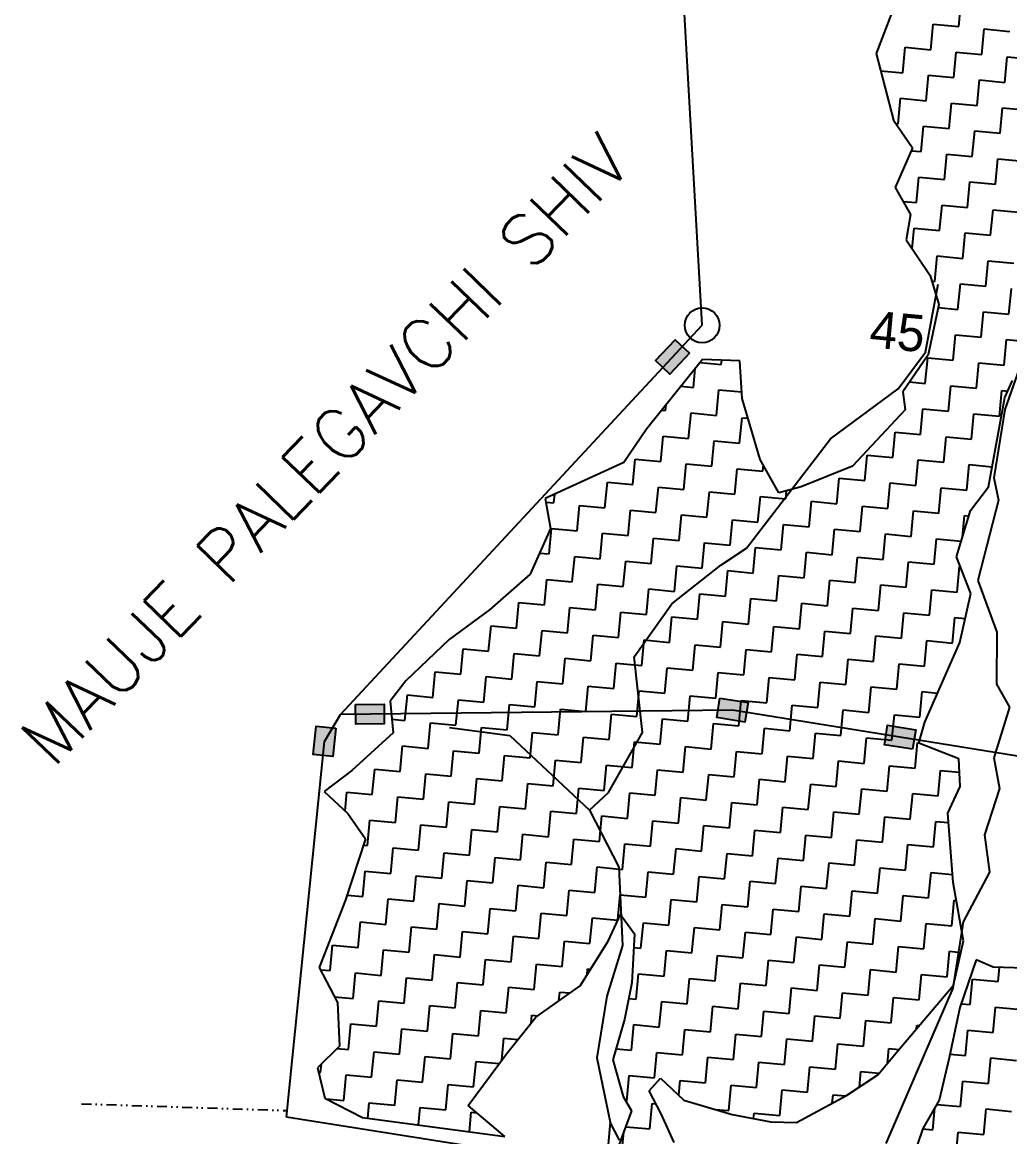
# Model space of a CAD drawing. Header units: metres. Extents: x 284554 to 287504, y 2026012 to 2031182.
# Drawn here: x 285191 to 285689, y 2029907 to 2030469 of the extents above; entities that cross this region are included whole.
import ezdxf
from ezdxf.enums import TextEntityAlignment as Align

# ---------------------------------------------------------------- set-up
doc = ezdxf.new("R2010")
doc.units = ezdxf.units.M
doc.linetypes.add('DIVIDE', pattern=[1.25, 0.5, -0.25, 0, -0.25, 0, -0.25])
for name, color, linetype in [('LINE_WATER', 4, 'Continuous'), ('POLY_HATCH', 12, 'Continuous'), ('POLY_PARCEL', 6, 'Continuous'), ('TEXT_MAPOUT', 7, 'Continuous'), ('TEXT_PARCEL', 7, 'Continuous'), ('V_BOUND_LINE', 7, 'Continuous'), ('V_DIVIDE_LINE', 7, 'DIVIDE')]:
    doc.layers.add(name, color=color, linetype=linetype)
doc.styles.get("Standard").update_dxf_attribs({"font": 'simplex.shx'})
doc.styles.add('TEXT_MAP', font='')
doc.styles.get('TEXT_MAP').set_extended_font_data('Kruti Dev 050')

msp = doc.modelspace()

# ---------------------------------------------------------------- hatches: boundary and pattern name
for points in [[(285510.26, 2030298.27), (285517.51, 2030291.48), (285527.33, 2030301.96), (285520.08, 2030308.75)], [(285555.22, 2030116.15), (285556.81, 2030125.96), (285542.64, 2030128.25), (285541.05, 2030118.45)], [(285373.7, 2030115.22), (285373.59, 2030125.15), (285359.23, 2030124.99), (285359.35, 2030115.06)], [(285627.11, 2030114.57), (285625.52, 2030104.76), (285639.69, 2030102.47), (285641.28, 2030112.27)], [(285337.94, 2030099.75), (285347.82, 2030098.75), (285349.26, 2030113.04), (285339.38, 2030114.03)]]:
    msp.add_hatch(color=256).paths.add_polyline_path(points)

# ---------------------------------------------------------------- linework, layer by layer
for points in [[(285527.33, 2030301.96), (285517.51, 2030291.48), (285510.26, 2030298.27), (285520.08, 2030308.75)], [(285542.64, 2030128.25), (285556.81, 2030125.96), (285555.22, 2030116.15), (285541.05, 2030118.45)], [(285359.23, 2030124.99), (285373.59, 2030125.15), (285373.7, 2030115.22), (285359.35, 2030115.06)], [(285639.69, 2030102.47), (285625.52, 2030104.76), (285627.11, 2030114.57), (285641.28, 2030112.27)], [(285349.26, 2030113.04), (285347.82, 2030098.75), (285337.94, 2030099.75), (285339.38, 2030114.03)]]:
    msp.add_lwpolyline(points, close=True)
msp.add_circle((285533.73, 2030316.05), 8.78)
at = {"layer": 'LINE_WATER'}
for p, q in [((285646.1, 2030302.45), (285652.59, 2030336.81)), ((285702.4, 2030320.13), (285686.03, 2030273.6)), ((285632.36, 2030284.07), (285646.1, 2030302.45)), ((285598.3, 2030258.85), (285632.36, 2030284.07)), ((285686.03, 2030273.6), (285680.63, 2030239.14)), ((285555.99, 2030203.81), (285598.3, 2030258.85)), ((285680.63, 2030239.14), (285682.86, 2030228.01)), ((285682.86, 2030228.01), (285672.52, 2030187.46)), ((285543.16, 2030195.18), (285555.99, 2030203.81)), ((285518.38, 2030175.65), (285543.16, 2030195.18)), ((285672.52, 2030187.46), (285682.11, 2030161.44)), ((285499.5, 2030149.01), (285518.38, 2030175.65)), ((285682.11, 2030161.44), (285681.85, 2030135.25)), ((285503.64, 2030110.85), (285499.5, 2030149.01)), ((285681.85, 2030135.25), (285688.42, 2030123.71)), ((285688.42, 2030123.71), (285680.57, 2030098.22)), ((285406.59, 2030113.36), (285436.83, 2030109.45)), ((285436.83, 2030109.45), (285477.04, 2030071.82)), ((285486.62, 2030080.76), (285503.64, 2030110.85)), ((285680.57, 2030098.22), (285683.49, 2030082.65)), ((285683.49, 2030082.65), (285675.85, 2030059.34)), ((285477.04, 2030071.82), (285486.62, 2030080.76)), ((285477.04, 2030071.82), (285491.85, 2030043.13)), ((285675.85, 2030059.34), (285678.46, 2030040.52)), ((285491.85, 2030043.13), (285493.62, 2030003.63)), ((285678.46, 2030040.52), (285665.2, 2030015.54)), ((285665.2, 2030015.54), (285659.89, 2029982.17)), ((285493.62, 2030003.63), (285485.78, 2029978.15)), ((285659.89, 2029982.17), (285626.27, 2029903.79)), ((285485.78, 2029978.15), (285480.68, 2029946.94)), ((285480.68, 2029946.94), (285487.49, 2029914.63)), ((285487.49, 2029914.63), (285484.05, 2029877.8)), ((285492.1, 2029905.46), (285487.49, 2029914.63))]:
    msp.add_line(p, q, dxfattribs=at)
at = {"layer": 'POLY_HATCH', "linetype": 'Continuous'}
for p, q in [((285662.87, 2030466.51), (285664.07, 2030479.35)), ((285648.83, 2030454.87), (285650.03, 2030467.71)), ((285650.03, 2030467.71), (285662.87, 2030466.51)), ((285674.5, 2030452.47), (285675.7, 2030465.31)), ((285675.7, 2030465.31), (285688.54, 2030464.11)), ((285622.95, 2030457.29), (285623.15, 2030457.27)), ((285623.15, 2030457.27), (285623.21, 2030457.97)), ((285634.79, 2030443.23), (285635.99, 2030456.07)), ((285635.99, 2030456.07), (285648.83, 2030454.87)), ((285660.47, 2030440.83), (285661.67, 2030453.67)), ((285661.67, 2030453.67), (285674.5, 2030452.47)), ((285686.14, 2030438.43), (285687.34, 2030451.27)), ((285687.34, 2030451.27), (285700.18, 2030450.07)), ((285623.52, 2030444.28), (285634.79, 2030443.23)), ((285646.43, 2030429.19), (285647.63, 2030442.03)), ((285647.63, 2030442.03), (285660.47, 2030440.83)), ((285672.11, 2030426.79), (285673.31, 2030439.63)), ((285673.31, 2030439.63), (285686.14, 2030438.43)), ((285632.39, 2030417.55), (285633.59, 2030430.39)), ((285633.59, 2030430.39), (285646.43, 2030429.19)), ((285658.07, 2030415.15), (285659.27, 2030427.99)), ((285659.27, 2030427.99), (285672.11, 2030426.79)), ((285683.74, 2030412.75), (285684.94, 2030425.59)), ((285684.94, 2030425.59), (285697.78, 2030424.39)), ((285631.21, 2030417.66), (285632.39, 2030417.55)), ((285644.03, 2030403.51), (285645.23, 2030416.35)), ((285645.23, 2030416.35), (285658.07, 2030415.15)), ((285669.71, 2030401.11), (285670.91, 2030413.95)), ((285670.91, 2030413.95), (285683.74, 2030412.75)), ((285639.02, 2030403.98), (285644.03, 2030403.51)), ((285655.67, 2030389.47), (285656.87, 2030402.31)), ((285656.87, 2030402.31), (285669.71, 2030401.11)), ((285681.35, 2030387.07), (285682.55, 2030399.91)), ((285682.55, 2030399.91), (285695.38, 2030398.71)), ((285641.63, 2030377.83), (285642.83, 2030390.67)), ((285642.83, 2030390.67), (285655.67, 2030389.47)), ((285667.31, 2030375.44), (285668.51, 2030388.27)), ((285668.51, 2030388.27), (285681.35, 2030387.07)), ((285634.8, 2030378.47), (285641.63, 2030377.83)), ((285653.27, 2030363.8), (285654.47, 2030376.64)), ((285654.47, 2030376.64), (285667.31, 2030375.44)), ((285678.95, 2030361.4), (285680.15, 2030374.24)), ((285680.15, 2030374.24), (285692.98, 2030373.04)), ((285639.45, 2030354.55), (285640.43, 2030365)), ((285640.43, 2030365), (285653.27, 2030363.8)), ((285664.91, 2030349.76), (285666.11, 2030362.6)), ((285666.11, 2030362.6), (285678.95, 2030361.4)), ((285650.87, 2030338.12), (285652.07, 2030350.96)), ((285652.07, 2030350.96), (285664.91, 2030349.76)), ((285676.55, 2030335.72), (285677.75, 2030348.56)), ((285677.75, 2030348.56), (285690.59, 2030347.36)), ((285649.41, 2030338.25), (285650.87, 2030338.12)), ((285662.51, 2030324.08), (285663.71, 2030336.92)), ((285663.71, 2030336.92), (285676.55, 2030335.72)), ((285688.19, 2030321.68), (285689.39, 2030334.52)), ((285652.49, 2030325.01), (285662.51, 2030324.08)), ((285674.15, 2030310.04), (285675.35, 2030322.88)), ((285675.35, 2030322.88), (285688.19, 2030321.68)), ((285660.11, 2030298.4), (285661.31, 2030311.24)), ((285661.31, 2030311.24), (285674.15, 2030310.04)), ((285685.79, 2030296), (285686.99, 2030308.84)), ((285686.99, 2030308.84), (285697, 2030307.9)), ((285529.31, 2030284.72), (285530.21, 2030294.3)), ((285532.66, 2030297.36), (285543.35, 2030296.36)), ((285543.35, 2030296.36), (285543.55, 2030298.5)), ((285646.07, 2030286.76), (285647.27, 2030299.6)), ((285647.27, 2030299.6), (285660.11, 2030298.4)), ((285671.75, 2030284.36), (285672.95, 2030297.2)), ((285672.95, 2030297.2), (285685.79, 2030296)), ((285523.01, 2030285.31), (285529.31, 2030284.72)), ((285540.95, 2030270.68), (285542.15, 2030283.52)), ((285542.15, 2030283.52), (285553.71, 2030282.44)), ((285638.16, 2030287.5), (285646.07, 2030286.76)), ((285657.71, 2030272.72), (285658.91, 2030285.56)), ((285658.91, 2030285.56), (285671.75, 2030284.36)), ((285683.39, 2030270.32), (285684.59, 2030283.16)), ((285684.59, 2030283.16), (285687.53, 2030282.89)), ((285513.36, 2030273.26), (285515.27, 2030273.08)), ((285515.27, 2030273.08), (285515.55, 2030275.99)), ((285526.91, 2030259.04), (285528.11, 2030271.88)), ((285528.11, 2030271.88), (285540.95, 2030270.68)), ((285643.67, 2030261.08), (285644.87, 2030273.92)), ((285644.87, 2030273.92), (285657.71, 2030272.72)), ((285552.59, 2030256.64), (285553.79, 2030269.48)), ((285553.79, 2030269.48), (285556.86, 2030269.19)), ((285669.35, 2030258.68), (285670.55, 2030271.52)), ((285670.55, 2030271.52), (285683.39, 2030270.32)), ((285629.63, 2030249.44), (285630.83, 2030262.28)), ((285630.83, 2030262.28), (285643.67, 2030261.08)), ((285512.88, 2030247.4), (285514.08, 2030260.24)), ((285514.08, 2030260.24), (285526.91, 2030259.04)), ((285538.55, 2030245), (285539.75, 2030257.84)), ((285539.75, 2030257.84), (285552.59, 2030256.64)), ((285655.31, 2030247.04), (285656.51, 2030259.88)), ((285656.51, 2030259.88), (285669.35, 2030258.68)), ((285615.59, 2030237.8), (285616.79, 2030250.64)), ((285616.79, 2030250.64), (285629.63, 2030249.44)), ((285498.84, 2030235.76), (285500.04, 2030248.6)), ((285500.04, 2030248.6), (285512.88, 2030247.4)), ((285524.51, 2030233.36), (285525.71, 2030246.2)), ((285525.71, 2030246.2), (285538.55, 2030245)), ((285550.19, 2030230.96), (285551.39, 2030243.8)), ((285551.39, 2030243.8), (285564.23, 2030242.6)), ((285564.23, 2030242.6), (285564.52, 2030245.72)), ((285641.27, 2030235.4), (285642.47, 2030248.24)), ((285642.47, 2030248.24), (285655.31, 2030247.04)), ((285666.95, 2030233), (285668.15, 2030245.84)), ((285668.15, 2030245.84), (285679.76, 2030244.76)), ((285601.55, 2030226.16), (285602.75, 2030239)), ((285602.75, 2030239), (285615.59, 2030237.8)), ((285484.8, 2030224.12), (285486, 2030236.96)), ((285486, 2030236.96), (285498.84, 2030235.76)), ((285510.48, 2030221.72), (285511.68, 2030234.56)), ((285511.68, 2030234.56), (285524.51, 2030233.36)), ((285575.87, 2030228.56), (285576.26, 2030232.72)), ((285627.23, 2030223.76), (285628.43, 2030236.6)), ((285628.43, 2030236.6), (285641.27, 2030235.4)), ((285652.91, 2030221.36), (285654.11, 2030234.2)), ((285654.11, 2030234.2), (285666.95, 2030233)), ((285455.07, 2030226.9), (285459.12, 2030226.52)), ((285459.12, 2030226.52), (285459.53, 2030230.98)), ((285536.15, 2030219.32), (285537.35, 2030232.16)), ((285537.35, 2030232.16), (285550.19, 2030230.96)), ((285561.83, 2030216.92), (285563.03, 2030229.76)), ((285563.03, 2030229.76), (285575.87, 2030228.56)), ((285587.51, 2030214.52), (285588.71, 2030227.36)), ((285588.71, 2030227.36), (285601.55, 2030226.16)), ((285470.76, 2030212.48), (285471.96, 2030225.32)), ((285471.96, 2030225.32), (285484.8, 2030224.12)), ((285496.44, 2030210.08), (285497.64, 2030222.92)), ((285497.64, 2030222.92), (285510.48, 2030221.72)), ((285613.19, 2030212.12), (285614.39, 2030224.96)), ((285614.39, 2030224.96), (285627.23, 2030223.76)), ((285638.87, 2030209.72), (285640.07, 2030222.56)), ((285640.07, 2030222.56), (285652.91, 2030221.36)), ((285522.12, 2030207.68), (285523.32, 2030220.52)), ((285523.32, 2030220.52), (285536.15, 2030219.32)), ((285547.79, 2030205.28), (285548.99, 2030218.12)), ((285548.99, 2030218.12), (285561.83, 2030216.92)), ((285573.47, 2030202.88), (285574.67, 2030215.72)), ((285574.67, 2030215.72), (285587.51, 2030214.52)), ((285664.73, 2030209.27), (285665.75, 2030220.16)), ((285665.75, 2030220.16), (285668.02, 2030219.95)), ((285456.72, 2030200.84), (285457.92, 2030213.68)), ((285457.92, 2030213.68), (285470.76, 2030212.48)), ((285482.4, 2030198.44), (285483.6, 2030211.28)), ((285483.6, 2030211.28), (285496.44, 2030210.08)), ((285599.15, 2030200.48), (285600.35, 2030213.32)), ((285600.35, 2030213.32), (285613.19, 2030212.12)), ((285624.83, 2030198.08), (285626.03, 2030210.92)), ((285626.03, 2030210.92), (285638.87, 2030209.72)), ((285508.08, 2030196.04), (285509.28, 2030208.88)), ((285509.28, 2030208.88), (285522.12, 2030207.68)), ((285533.75, 2030193.64), (285534.95, 2030206.48)), ((285534.95, 2030206.48), (285547.79, 2030205.28)), ((285650.51, 2030195.68), (285651.71, 2030208.52)), ((285651.71, 2030208.52), (285664.14, 2030207.36)), ((285451.88, 2030201.29), (285456.72, 2030200.84)), ((285468.36, 2030186.8), (285469.56, 2030199.64)), ((285469.56, 2030199.64), (285482.4, 2030198.44)), ((285559.43, 2030191.24), (285560.63, 2030204.08)), ((285560.63, 2030204.08), (285573.47, 2030202.88)), ((285585.11, 2030188.84), (285586.31, 2030201.68)), ((285586.31, 2030201.68), (285599.15, 2030200.48)), ((285610.79, 2030186.44), (285611.99, 2030199.28)), ((285611.99, 2030199.28), (285624.83, 2030198.08)), ((285494.04, 2030184.4), (285495.24, 2030197.24)), ((285495.24, 2030197.24), (285508.08, 2030196.04)), ((285519.72, 2030182), (285520.92, 2030194.84)), ((285520.92, 2030194.84), (285533.75, 2030193.64)), ((285636.47, 2030184.04), (285637.67, 2030196.88)), ((285637.67, 2030196.88), (285650.51, 2030195.68)), ((285662.15, 2030181.64), (285663.35, 2030194.48)), ((285663.35, 2030194.48), (285663.67, 2030194.45)), ((285454.32, 2030175.16), (285455.52, 2030188)), ((285455.52, 2030188), (285468.36, 2030186.8)), ((285545.39, 2030179.6), (285546.59, 2030192.44)), ((285546.59, 2030192.44), (285559.43, 2030191.24)), ((285571.07, 2030177.2), (285572.27, 2030190.04)), ((285572.27, 2030190.04), (285585.11, 2030188.84)), ((285596.75, 2030174.8), (285597.95, 2030187.64)), ((285597.95, 2030187.64), (285610.79, 2030186.44)), ((285480, 2030172.76), (285481.2, 2030185.6)), ((285481.2, 2030185.6), (285494.04, 2030184.4)), ((285505.68, 2030170.36), (285506.88, 2030183.2)), ((285506.88, 2030183.2), (285519.72, 2030182)), ((285622.43, 2030172.41), (285623.63, 2030185.24)), ((285623.63, 2030185.24), (285636.47, 2030184.04)), ((285648.11, 2030170.01), (285649.31, 2030182.84)), ((285649.31, 2030182.84), (285662.15, 2030181.64)), ((285440.28, 2030163.52), (285441.48, 2030176.36)), ((285441.48, 2030176.36), (285454.32, 2030175.16)), ((285531.36, 2030167.96), (285532.55, 2030180.8)), ((285532.55, 2030180.8), (285545.39, 2030179.6)), ((285557.03, 2030165.56), (285558.23, 2030178.4)), ((285558.23, 2030178.4), (285571.07, 2030177.2)), ((285465.96, 2030161.12), (285467.16, 2030173.96)), ((285467.16, 2030173.96), (285480, 2030172.76)), ((285491.64, 2030158.72), (285492.84, 2030171.56)), ((285492.84, 2030171.56), (285505.68, 2030170.36)), ((285582.71, 2030163.17), (285583.91, 2030176)), ((285583.91, 2030176), (285596.75, 2030174.8)), ((285608.39, 2030160.77), (285609.59, 2030173.6)), ((285609.59, 2030173.6), (285622.43, 2030172.41)), ((285634.07, 2030158.37), (285635.27, 2030171.21)), ((285635.27, 2030171.21), (285648.11, 2030170.01)), ((285517.32, 2030156.32), (285518.52, 2030169.16)), ((285518.52, 2030169.16), (285531.36, 2030167.96)), ((285542.99, 2030153.93), (285544.19, 2030166.76)), ((285544.19, 2030166.76), (285557.03, 2030165.56)), ((285659.75, 2030155.97), (285660.95, 2030168.81)), ((285660.95, 2030168.81), (285666.14, 2030168.32)), ((285426.24, 2030151.88), (285427.44, 2030164.72)), ((285427.44, 2030164.72), (285440.28, 2030163.52)), ((285451.92, 2030149.48), (285453.12, 2030162.32)), ((285453.12, 2030162.32), (285465.96, 2030161.12)), ((285477.6, 2030147.08), (285478.8, 2030159.92)), ((285478.8, 2030159.92), (285491.64, 2030158.72)), ((285568.67, 2030151.53), (285569.87, 2030164.36)), ((285569.87, 2030164.36), (285582.71, 2030163.17)), ((285594.35, 2030149.13), (285595.55, 2030161.97)), ((285595.55, 2030161.97), (285608.39, 2030160.77)), ((285620.03, 2030146.73), (285621.23, 2030159.57)), ((285621.23, 2030159.57), (285634.07, 2030158.37)), ((285503.28, 2030144.69), (285504.48, 2030157.52)), ((285504.48, 2030157.52), (285517.32, 2030156.32)), ((285528.96, 2030142.29), (285530.16, 2030155.12)), ((285530.16, 2030155.12), (285542.99, 2030153.93)), ((285645.71, 2030144.33), (285646.91, 2030157.17)), ((285646.91, 2030157.17), (285659.75, 2030155.97)), ((285412.2, 2030140.24), (285413.4, 2030153.08)), ((285413.4, 2030153.08), (285426.24, 2030151.88)), ((285437.88, 2030137.84), (285439.08, 2030150.68)), ((285439.08, 2030150.68), (285451.92, 2030149.48)), ((285463.56, 2030135.45), (285464.76, 2030148.28)), ((285464.76, 2030148.28), (285477.6, 2030147.08)), ((285554.63, 2030139.89), (285555.83, 2030152.73)), ((285555.83, 2030152.73), (285568.67, 2030151.53)), ((285580.31, 2030137.49), (285581.51, 2030150.33)), ((285581.51, 2030150.33), (285594.35, 2030149.13)), ((285489.24, 2030133.05), (285490.44, 2030145.88)), ((285490.44, 2030145.88), (285503.28, 2030144.69)), ((285514.92, 2030130.65), (285516.12, 2030143.49)), ((285516.12, 2030143.49), (285528.96, 2030142.29)), ((285605.99, 2030135.09), (285607.19, 2030147.93)), ((285607.19, 2030147.93), (285620.03, 2030146.73)), ((285631.67, 2030132.69), (285632.87, 2030145.53)), ((285632.87, 2030145.53), (285645.71, 2030144.33)), ((285398.16, 2030128.6), (285399.36, 2030141.44)), ((285399.36, 2030141.44), (285412.2, 2030140.24)), ((285423.84, 2030126.21), (285425.04, 2030139.04)), ((285425.04, 2030139.04), (285437.88, 2030137.84)), ((285540.6, 2030128.25), (285541.79, 2030141.09)), ((285541.79, 2030141.09), (285554.63, 2030139.89)), ((285566.27, 2030125.85), (285567.47, 2030138.69)), ((285567.47, 2030138.69), (285580.31, 2030137.49)), ((285449.52, 2030123.81), (285450.72, 2030136.64)), ((285450.72, 2030136.64), (285463.56, 2030135.45)), ((285475.2, 2030121.41), (285476.4, 2030134.25)), ((285476.4, 2030134.25), (285489.24, 2030133.05)), ((285500.88, 2030119.01), (285502.08, 2030131.85)), ((285502.08, 2030131.85), (285514.92, 2030130.65)), ((285591.95, 2030123.45), (285593.15, 2030136.29)), ((285593.15, 2030136.29), (285605.99, 2030135.09)), ((285617.63, 2030121.05), (285618.83, 2030133.89)), ((285618.83, 2030133.89), (285631.67, 2030132.69)), ((285643.31, 2030118.65), (285644.51, 2030131.49)), ((285644.51, 2030131.49), (285652.23, 2030130.77)), ((285384.12, 2030116.97), (285385.32, 2030129.8)), ((285385.32, 2030129.8), (285398.16, 2030128.6)), ((285409.8, 2030114.57), (285411, 2030127.4)), ((285411, 2030127.4), (285423.84, 2030126.21)), ((285526.56, 2030116.61), (285527.76, 2030129.45)), ((285527.76, 2030129.45), (285540.6, 2030128.25)), ((285552.23, 2030114.21), (285553.43, 2030127.05)), ((285553.43, 2030127.05), (285566.27, 2030125.85)), ((285435.48, 2030112.17), (285436.68, 2030125.01)), ((285436.68, 2030125.01), (285449.52, 2030123.81)), ((285461.16, 2030109.77), (285462.36, 2030122.61)), ((285462.36, 2030122.61), (285475.2, 2030121.41)), ((285486.84, 2030107.37), (285488.04, 2030120.21)), ((285488.04, 2030120.21), (285500.88, 2030119.01)), ((285577.91, 2030111.81), (285579.11, 2030124.65)), ((285579.11, 2030124.65), (285591.95, 2030123.45)), ((285603.59, 2030109.41), (285604.79, 2030122.25)), ((285604.79, 2030122.25), (285617.63, 2030121.05)), ((285377.46, 2030117.59), (285384.12, 2030116.97)), ((285395.76, 2030102.93), (285396.96, 2030115.77)), ((285396.96, 2030115.77), (285409.8, 2030114.57)), ((285512.52, 2030104.97), (285513.72, 2030117.81)), ((285513.72, 2030117.81), (285526.56, 2030116.61)), ((285538.2, 2030102.57), (285539.4, 2030115.41)), ((285539.4, 2030115.41), (285552.23, 2030114.21)), ((285629.27, 2030107.01), (285630.47, 2030119.85)), ((285630.47, 2030119.85), (285643.31, 2030118.65)), ((285421.44, 2030100.53), (285422.64, 2030113.37)), ((285422.64, 2030113.37), (285435.48, 2030112.17)), ((285447.12, 2030098.13), (285448.32, 2030110.97)), ((285448.32, 2030110.97), (285461.16, 2030109.77)), ((285563.87, 2030100.17), (285565.07, 2030113.01)), ((285565.07, 2030113.01), (285577.91, 2030111.81)), ((285589.55, 2030097.77), (285590.75, 2030110.61)), ((285590.75, 2030110.61), (285603.59, 2030109.41)), ((285381.72, 2030091.29), (285382.92, 2030104.13)), ((285382.92, 2030104.13), (285395.76, 2030102.93)), ((285472.8, 2030095.73), (285474, 2030108.57)), ((285474, 2030108.57), (285486.84, 2030107.37)), ((285498.48, 2030093.33), (285499.68, 2030106.17)), ((285499.68, 2030106.17), (285512.52, 2030104.97)), ((285524.16, 2030090.93), (285525.36, 2030103.77)), ((285525.36, 2030103.77), (285538.2, 2030102.57)), ((285615.23, 2030095.37), (285616.43, 2030108.21)), ((285616.43, 2030108.21), (285629.27, 2030107.01)), ((285640.91, 2030092.97), (285642.11, 2030105.81)), ((285642.11, 2030105.81), (285642.87, 2030105.74)), ((285407.4, 2030088.89), (285408.6, 2030101.73)), ((285408.6, 2030101.73), (285421.44, 2030100.53)), ((285433.08, 2030086.49), (285434.28, 2030099.33)), ((285434.28, 2030099.33), (285447.12, 2030098.13)), ((285549.84, 2030088.53), (285551.03, 2030101.37)), ((285551.03, 2030101.37), (285563.87, 2030100.17)), ((285575.51, 2030086.13), (285576.71, 2030098.97)), ((285576.71, 2030098.97), (285589.55, 2030097.77)), ((285367.68, 2030079.65), (285368.88, 2030092.49)), ((285368.88, 2030092.49), (285381.72, 2030091.29)), ((285458.76, 2030084.09), (285459.96, 2030096.93)), ((285459.96, 2030096.93), (285472.8, 2030095.73)), ((285484.44, 2030081.69), (285485.64, 2030094.53)), ((285485.64, 2030094.53), (285498.48, 2030093.33)), ((285510.12, 2030079.29), (285511.32, 2030092.13)), ((285511.32, 2030092.13), (285524.16, 2030090.93)), ((285601.19, 2030083.73), (285602.39, 2030096.57)), ((285602.39, 2030096.57), (285615.23, 2030095.37)), ((285626.87, 2030081.33), (285628.07, 2030094.17)), ((285628.07, 2030094.17), (285640.91, 2030092.97)), ((285393.36, 2030077.25), (285394.56, 2030090.09)), ((285394.56, 2030090.09), (285407.4, 2030088.89)), ((285419.04, 2030074.85), (285420.24, 2030087.69)), ((285420.24, 2030087.69), (285433.08, 2030086.49)), ((285535.8, 2030076.89), (285537, 2030089.73)), ((285537, 2030089.73), (285549.84, 2030088.53)), ((285561.47, 2030074.49), (285562.67, 2030087.33)), ((285562.67, 2030087.33), (285575.51, 2030086.13)), ((285652.55, 2030078.93), (285653.75, 2030091.77)), ((285653.75, 2030091.77), (285663.28, 2030090.88)), ((285353.97, 2030071.45), (285354.84, 2030080.85)), ((285354.84, 2030080.85), (285367.68, 2030079.65)), ((285444.72, 2030072.45), (285445.92, 2030085.29)), ((285445.92, 2030085.29), (285458.76, 2030084.09)), ((285470.4, 2030070.05), (285471.6, 2030082.89)), ((285471.6, 2030082.89), (285484.44, 2030081.69)), ((285587.15, 2030072.09), (285588.35, 2030084.93)), ((285588.35, 2030084.93), (285601.19, 2030083.73)), ((285612.83, 2030069.69), (285614.03, 2030082.53)), ((285614.03, 2030082.53), (285626.87, 2030081.33)), ((285379.32, 2030065.61), (285380.52, 2030078.45)), ((285380.52, 2030078.45), (285393.36, 2030077.25)), ((285405, 2030063.21), (285406.2, 2030076.05)), ((285406.2, 2030076.05), (285419.04, 2030074.85)), ((285496.08, 2030067.65), (285497.28, 2030080.49)), ((285497.28, 2030080.49), (285510.12, 2030079.29)), ((285521.76, 2030065.25), (285522.96, 2030078.09)), ((285522.96, 2030078.09), (285535.8, 2030076.89)), ((285547.44, 2030062.85), (285548.64, 2030075.69)), ((285548.64, 2030075.69), (285561.47, 2030074.49)), ((285638.51, 2030067.29), (285639.71, 2030080.13)), ((285639.71, 2030080.13), (285652.55, 2030078.93)), ((285430.68, 2030060.81), (285431.88, 2030073.65)), ((285431.88, 2030073.65), (285444.72, 2030072.45)), ((285456.36, 2030058.41), (285457.56, 2030071.25)), ((285457.56, 2030071.25), (285470.4, 2030070.05)), ((285573.11, 2030060.45), (285574.31, 2030073.29)), ((285574.31, 2030073.29), (285587.15, 2030072.09)), ((285598.79, 2030058.05), (285599.99, 2030070.89)), ((285599.99, 2030070.89), (285612.83, 2030069.69)), ((285365.28, 2030053.97), (285366.48, 2030066.81)), ((285366.48, 2030066.81), (285379.32, 2030065.61)), ((285390.96, 2030051.57), (285392.16, 2030064.41)), ((285392.16, 2030064.41), (285405, 2030063.21)), ((285482.04, 2030056.01), (285483.24, 2030068.85)), ((285483.24, 2030068.85), (285496.08, 2030067.65)), ((285507.72, 2030053.61), (285508.92, 2030066.45)), ((285508.92, 2030066.45), (285521.76, 2030065.25)), ((285533.4, 2030051.21), (285534.6, 2030064.05)), ((285534.6, 2030064.05), (285547.44, 2030062.85)), ((285624.47, 2030055.65), (285625.67, 2030068.49)), ((285625.67, 2030068.49), (285638.51, 2030067.29)), ((285650.15, 2030053.25), (285651.35, 2030066.09)), ((285651.35, 2030066.09), (285657.79, 2030065.49)), ((285416.64, 2030049.17), (285417.84, 2030062.01)), ((285417.84, 2030062.01), (285430.68, 2030060.81)), ((285442.32, 2030046.77), (285443.52, 2030059.61)), ((285443.52, 2030059.61), (285456.36, 2030058.41)), ((285559.08, 2030048.81), (285560.27, 2030061.65)), ((285560.27, 2030061.65), (285573.11, 2030060.45)), ((285584.75, 2030046.41), (285585.95, 2030059.25)), ((285585.95, 2030059.25), (285598.79, 2030058.05)), ((285363.12, 2030054.17), (285365.28, 2030053.97)), ((285376.92, 2030039.93), (285378.12, 2030052.77)), ((285378.12, 2030052.77), (285390.96, 2030051.57)), ((285468, 2030044.37), (285469.2, 2030057.21)), ((285469.2, 2030057.21), (285482.04, 2030056.01)), ((285493.68, 2030041.97), (285494.88, 2030054.81)), ((285494.88, 2030054.81), (285507.72, 2030053.61)), ((285610.43, 2030044.01), (285611.63, 2030056.85)), ((285611.63, 2030056.85), (285624.47, 2030055.65)), ((285636.11, 2030041.61), (285637.31, 2030054.45)), ((285637.31, 2030054.45), (285650.15, 2030053.25)), ((285402.6, 2030037.53), (285403.8, 2030050.37)), ((285403.8, 2030050.37), (285416.64, 2030049.17)), ((285428.28, 2030035.13), (285429.48, 2030047.97)), ((285429.48, 2030047.97), (285442.32, 2030046.77)), ((285519.36, 2030039.57), (285520.56, 2030052.41)), ((285520.56, 2030052.41), (285533.4, 2030051.21)), ((285545.04, 2030037.17), (285546.24, 2030050.01)), ((285546.24, 2030050.01), (285559.08, 2030048.81)), ((285570.71, 2030034.77), (285571.91, 2030047.61)), ((285571.91, 2030047.61), (285584.75, 2030046.41)), ((285453.96, 2030032.73), (285455.16, 2030045.57)), ((285455.16, 2030045.57), (285468, 2030044.37)), ((285479.64, 2030030.33), (285480.84, 2030043.17)), ((285480.84, 2030043.17), (285493.68, 2030041.97)), ((285596.39, 2030032.37), (285597.59, 2030045.21)), ((285597.59, 2030045.21), (285610.43, 2030044.01)), ((285622.07, 2030029.97), (285623.27, 2030042.81)), ((285623.27, 2030042.81), (285636.11, 2030041.61)), ((285362.89, 2030028.29), (285364.08, 2030041.13)), ((285364.08, 2030041.13), (285376.92, 2030039.93)), ((285388.56, 2030025.89), (285389.76, 2030038.73)), ((285389.76, 2030038.73), (285402.6, 2030037.53)), ((285414.24, 2030023.49), (285415.44, 2030036.33)), ((285415.44, 2030036.33), (285428.28, 2030035.13)), ((285505.32, 2030027.93), (285506.52, 2030040.77)), ((285506.52, 2030040.77), (285519.36, 2030039.57)), ((285531, 2030025.53), (285532.2, 2030038.37)), ((285532.2, 2030038.37), (285545.04, 2030037.17)), ((285556.68, 2030023.13), (285557.88, 2030035.97)), ((285557.88, 2030035.97), (285570.71, 2030034.77)), ((285647.75, 2030027.57), (285648.95, 2030040.41)), ((285648.95, 2030040.41), (285659.8, 2030039.4)), ((285439.92, 2030021.09), (285441.12, 2030033.93)), ((285441.12, 2030033.93), (285453.96, 2030032.73)), ((285465.6, 2030018.69), (285466.8, 2030031.53)), ((285466.8, 2030031.53), (285479.64, 2030030.33)), ((285582.35, 2030020.73), (285583.55, 2030033.57)), ((285583.55, 2030033.57), (285596.39, 2030032.37)), ((285608.03, 2030018.33), (285609.23, 2030031.17)), ((285609.23, 2030031.17), (285622.07, 2030029.97)), ((285354.93, 2030029.03), (285362.89, 2030028.29)), ((285374.52, 2030014.25), (285375.72, 2030027.09)), ((285375.72, 2030027.09), (285388.56, 2030025.89)), ((285400.2, 2030011.85), (285401.4, 2030024.69)), ((285401.4, 2030024.69), (285414.24, 2030023.49)), ((285491.3, 2030016.49), (285492.48, 2030029.13)), ((285492.48, 2030029.13), (285505.32, 2030027.93)), ((285516.96, 2030013.89), (285518.16, 2030026.73)), ((285518.16, 2030026.73), (285531, 2030025.53)), ((285633.71, 2030015.93), (285634.91, 2030028.77)), ((285634.91, 2030028.77), (285647.75, 2030027.57)), ((285659.39, 2030013.53), (285660.59, 2030026.37)), ((285660.59, 2030026.37), (285661.72, 2030026.27)), ((285425.88, 2030009.45), (285427.08, 2030022.29)), ((285427.08, 2030022.29), (285439.92, 2030021.09)), ((285451.56, 2030007.05), (285452.76, 2030019.89)), ((285452.76, 2030019.89), (285465.6, 2030018.69)), ((285542.64, 2030011.49), (285543.84, 2030024.33)), ((285543.84, 2030024.33), (285556.68, 2030023.13)), ((285568.32, 2030009.09), (285569.51, 2030021.93)), ((285569.51, 2030021.93), (285582.35, 2030020.73)), ((285593.99, 2030006.69), (285595.19, 2030019.53)), ((285595.19, 2030019.53), (285608.03, 2030018.33)), ((285360.49, 2030002.61), (285361.69, 2030015.45)), ((285361.69, 2030015.45), (285374.52, 2030014.25)), ((285477.24, 2030004.65), (285478.44, 2030017.49)), ((285478.44, 2030017.49), (285491.21, 2030016.3)), ((285502.92, 2030002.25), (285504.12, 2030015.09)), ((285504.12, 2030015.09), (285516.96, 2030013.89)), ((285619.67, 2030004.29), (285620.87, 2030017.13)), ((285620.87, 2030017.13), (285633.71, 2030015.93)), ((285645.35, 2030001.89), (285646.55, 2030014.73)), ((285646.55, 2030014.73), (285659.39, 2030013.53)), ((285386.16, 2030000.21), (285387.36, 2030013.05)), ((285387.36, 2030013.05), (285400.2, 2030011.85)), ((285411.84, 2029997.81), (285413.04, 2030010.65)), ((285413.04, 2030010.65), (285425.88, 2030009.45)), ((285437.52, 2029995.41), (285438.72, 2030008.25)), ((285438.72, 2030008.25), (285451.56, 2030007.05)), ((285528.6, 2029999.85), (285529.8, 2030012.69)), ((285529.8, 2030012.69), (285542.64, 2030011.49)), ((285554.28, 2029997.45), (285555.48, 2030010.29)), ((285555.48, 2030010.29), (285568.32, 2030009.09)), ((285579.95, 2029995.05), (285581.15, 2030007.89)), ((285581.15, 2030007.89), (285593.99, 2030006.69)), ((285346.45, 2029990.97), (285347.65, 2030003.81)), ((285347.65, 2030003.81), (285360.49, 2030002.61)), ((285463.2, 2029993.01), (285464.4, 2030005.85)), ((285464.4, 2030005.85), (285477.24, 2030004.65)), ((285499.23, 2030002.6), (285502.92, 2030002.25)), ((285605.63, 2029992.65), (285606.83, 2030005.49)), ((285606.83, 2030005.49), (285619.67, 2030004.29)), ((285631.31, 2029990.25), (285632.51, 2030003.09)), ((285632.51, 2030003.09), (285645.35, 2030001.89)), ((285372.13, 2029988.57), (285373.32, 2030001.41)), ((285373.32, 2030001.41), (285386.16, 2030000.21)), ((285397.8, 2029986.17), (285399, 2029999.01)), ((285399, 2029999.01), (285411.84, 2029997.81)), ((285423.48, 2029983.77), (285424.68, 2029996.61)), ((285424.68, 2029996.61), (285437.52, 2029995.41)), ((285514.56, 2029988.21), (285515.76, 2030001.05)), ((285515.76, 2030001.05), (285528.6, 2029999.85)), ((285540.24, 2029985.81), (285541.44, 2029998.65)), ((285541.44, 2029998.65), (285554.28, 2029997.45)), ((285656.99, 2029987.85), (285658.19, 2030000.69)), ((285658.19, 2030000.69), (285664, 2030000.15)), ((285341.52, 2029991.43), (285346.45, 2029990.97)), ((285449.16, 2029981.37), (285450.36, 2029994.21)), ((285450.36, 2029994.21), (285463.2, 2029993.01)), ((285475.77, 2029988.87), (285476.04, 2029991.81)), ((285476.04, 2029991.81), (285477.51, 2029991.68)), ((285565.92, 2029983.41), (285567.12, 2029996.25)), ((285567.12, 2029996.25), (285579.95, 2029995.05)), ((285591.59, 2029981.01), (285592.79, 2029993.85)), ((285592.79, 2029993.85), (285605.63, 2029992.65)), ((285617.27, 2029978.61), (285618.47, 2029991.45)), ((285618.47, 2029991.45), (285631.31, 2029990.25)), ((285682.67, 2029985.46), (285683.33, 2029992.54)), ((285358.09, 2029976.93), (285359.29, 2029989.77)), ((285359.29, 2029989.77), (285372.13, 2029988.57)), ((285383.76, 2029974.53), (285384.96, 2029987.37)), ((285384.96, 2029987.37), (285397.8, 2029986.17)), ((285500.52, 2029976.57), (285501.72, 2029989.41)), ((285501.72, 2029989.41), (285514.56, 2029988.21)), ((285526.2, 2029974.17), (285527.4, 2029987.01)), ((285527.4, 2029987.01), (285540.24, 2029985.81)), ((285642.95, 2029976.22), (285644.15, 2029989.05)), ((285644.15, 2029989.05), (285656.99, 2029987.85)), ((285668.63, 2029973.82), (285669.83, 2029986.65)), ((285669.83, 2029986.65), (285682.67, 2029985.46)), ((285409.44, 2029972.13), (285410.64, 2029984.97)), ((285410.64, 2029984.97), (285423.48, 2029983.77)), ((285435.12, 2029969.73), (285436.32, 2029982.57)), ((285436.32, 2029982.57), (285449.16, 2029981.37)), ((285461.59, 2029975.73), (285462, 2029980.17)), ((285462, 2029980.17), (285467.18, 2029979.69)), ((285551.88, 2029971.77), (285553.08, 2029984.61)), ((285553.08, 2029984.61), (285565.92, 2029983.41)), ((285577.56, 2029969.37), (285578.75, 2029982.21)), ((285578.75, 2029982.21), (285591.59, 2029981.01)), ((285603.23, 2029966.98), (285604.43, 2029979.81)), ((285604.43, 2029979.81), (285617.27, 2029978.61)), ((285348.63, 2029977.82), (285358.09, 2029976.93)), ((285369.73, 2029962.89), (285370.93, 2029975.73)), ((285370.93, 2029975.73), (285383.76, 2029974.53)), ((285496.7, 2029976.93), (285500.52, 2029976.57)), ((285512.16, 2029962.53), (285513.36, 2029975.37)), ((285513.36, 2029975.37), (285526.2, 2029974.17)), ((285628.91, 2029964.58), (285630.11, 2029977.41)), ((285630.11, 2029977.41), (285642.95, 2029976.22)), ((285664.03, 2029974.25), (285668.63, 2029973.82)), ((285395.4, 2029960.49), (285396.6, 2029973.33)), ((285396.6, 2029973.33), (285409.44, 2029972.13)), ((285421.08, 2029958.09), (285422.28, 2029970.93)), ((285422.28, 2029970.93), (285435.12, 2029969.73)), ((285447.59, 2029964.54), (285447.96, 2029968.53)), ((285447.96, 2029968.53), (285451, 2029968.25)), ((285537.84, 2029960.13), (285539.04, 2029972.97)), ((285539.04, 2029972.97), (285551.88, 2029971.77)), ((285563.52, 2029957.74), (285564.72, 2029970.57)), ((285564.72, 2029970.57), (285577.56, 2029969.37)), ((285680.27, 2029959.78), (285681.47, 2029972.62)), ((285681.47, 2029972.62), (285694.31, 2029971.42)), ((285355.69, 2029951.25), (285356.89, 2029964.09)), ((285356.89, 2029964.09), (285369.73, 2029962.89)), ((285498.12, 2029950.89), (285499.32, 2029963.73)), ((285499.32, 2029963.73), (285512.16, 2029962.53)), ((285589.19, 2029955.34), (285590.39, 2029968.17)), ((285590.39, 2029968.17), (285603.23, 2029966.98)), ((285614.87, 2029952.94), (285616.07, 2029965.78)), ((285616.07, 2029965.78), (285628.91, 2029964.58)), ((285641.57, 2029961.47), (285641.75, 2029963.38)), ((285641.75, 2029963.38), (285643.08, 2029963.25)), ((285381.37, 2029948.85), (285382.56, 2029961.69)), ((285382.56, 2029961.69), (285395.4, 2029960.49)), ((285407.04, 2029946.45), (285408.24, 2029959.29)), ((285408.24, 2029959.29), (285421.08, 2029958.09)), ((285523.8, 2029948.5), (285525, 2029961.33)), ((285525, 2029961.33), (285537.84, 2029960.13)), ((285549.48, 2029946.1), (285550.68, 2029958.93)), ((285550.68, 2029958.93), (285563.52, 2029957.74)), ((285666.23, 2029948.14), (285667.43, 2029960.98)), ((285667.43, 2029960.98), (285680.27, 2029959.78)), ((285350.02, 2029951.78), (285355.69, 2029951.25)), ((285432.88, 2029945.77), (285433.92, 2029956.89)), ((285433.92, 2029956.89), (285441.01, 2029956.23)), ((285575.16, 2029943.7), (285576.36, 2029956.54)), ((285576.36, 2029956.54), (285589.19, 2029955.34)), ((285600.83, 2029941.3), (285602.03, 2029954.14)), ((285602.03, 2029954.14), (285614.87, 2029952.94)), ((285627.01, 2029944.17), (285627.71, 2029951.74)), ((285627.71, 2029951.74), (285632.96, 2029951.25)), ((285367.33, 2029937.21), (285368.53, 2029950.05)), ((285368.53, 2029950.05), (285381.37, 2029948.85)), ((285393, 2029934.81), (285394.2, 2029947.65)), ((285394.2, 2029947.65), (285407.04, 2029946.45)), ((285490.32, 2029951.62), (285498.12, 2029950.89)), ((285509.76, 2029936.86), (285510.96, 2029949.69)), ((285510.96, 2029949.69), (285523.8, 2029948.5)), ((285535.44, 2029934.46), (285536.64, 2029947.3)), ((285536.64, 2029947.3), (285549.48, 2029946.1)), ((285658.43, 2029948.87), (285666.23, 2029948.14)), ((285677.87, 2029934.1), (285679.07, 2029946.94)), ((285679.07, 2029946.94), (285691.91, 2029945.74)), ((285341.65, 2029939.61), (285342.04, 2029943.85)), ((285418.68, 2029932.41), (285419.88, 2029945.25)), ((285419.88, 2029945.25), (285431.68, 2029944.15)), ((285561.12, 2029932.06), (285562.32, 2029944.9)), ((285562.32, 2029944.9), (285575.16, 2029943.7)), ((285586.79, 2029929.66), (285587.99, 2029942.5)), ((285587.99, 2029942.5), (285600.83, 2029941.3)), ((285340.69, 2029939.7), (285341.65, 2029939.61)), ((285353.29, 2029925.57), (285354.49, 2029938.41)), ((285354.49, 2029938.41), (285367.33, 2029937.21)), ((285378.97, 2029923.17), (285380.17, 2029936.01)), ((285380.17, 2029936.01), (285393, 2029934.81)), ((285495.72, 2029925.22), (285496.92, 2029938.06)), ((285496.92, 2029938.06), (285509.76, 2029936.86)), ((285521.9, 2029928.23), (285522.6, 2029935.66)), ((285522.6, 2029935.66), (285535.44, 2029934.46)), ((285612.95, 2029932.39), (285613.67, 2029940.1)), ((285613.67, 2029940.1), (285622.86, 2029939.24)), ((285663.83, 2029922.46), (285665.03, 2029935.3)), ((285665.03, 2029935.3), (285677.87, 2029934.1)), ((285404.64, 2029920.78), (285405.84, 2029933.61)), ((285405.84, 2029933.61), (285418.68, 2029932.41)), ((285547.08, 2029920.42), (285548.28, 2029933.26)), ((285548.28, 2029933.26), (285561.12, 2029932.06)), ((285572.76, 2029918.02), (285573.96, 2029930.86)), ((285573.96, 2029930.86), (285586.79, 2029929.66)), ((285344.37, 2029926.41), (285353.29, 2029925.57)), ((285365.4, 2029916.65), (285366.13, 2029924.37)), ((285366.13, 2029924.37), (285378.97, 2029923.17)), ((285495.31, 2029925.25), (285495.72, 2029925.22)), ((285507.36, 2029911.18), (285508.56, 2029924.02)), ((285508.56, 2029924.02), (285510.46, 2029923.84)), ((285599.24, 2029924.21), (285599.63, 2029928.46)), ((285599.63, 2029928.46), (285606, 2029927.86)), ((285651.86, 2029923.58), (285663.83, 2029922.46)), ((285390.98, 2029913.2), (285391.8, 2029921.98)), ((285391.8, 2029921.98), (285404.64, 2029920.78)), ((285416.57, 2029909.75), (285417.48, 2029919.58)), ((285417.48, 2029919.58), (285420.26, 2029919.32)), ((285540.27, 2029921.05), (285547.08, 2029920.42)), ((285559.65, 2029916.39), (285559.92, 2029919.22)), ((285559.92, 2029919.22), (285572.76, 2029918.02)), ((285649.79, 2029910.82), (285650.82, 2029921.8)), ((285675.47, 2029908.42), (285676.67, 2029921.26)), ((285676.67, 2029921.26), (285689.51, 2029920.06)), ((285493.32, 2029899.54), (285494.28, 2029909.77)), ((285495.23, 2029912.31), (285507.36, 2029911.18)), ((285644.71, 2029911.29), (285649.79, 2029910.82)), ((285661.43, 2029896.78), (285662.63, 2029909.62)), ((285662.63, 2029909.62), (285675.47, 2029908.42))]:
    msp.add_line(p, q, dxfattribs=at)
at = {"layer": 'POLY_HATCH'}
for p, q in [((285629.1, 2030473.08), (285621.26, 2030452.95)), ((285621.26, 2030452.95), (285630.05, 2030419.33)), ((285630.05, 2030419.33), (285639.69, 2030405.51)), ((285639.69, 2030405.51), (285630.86, 2030385.47)), ((285630.86, 2030385.47), (285638.53, 2030371.83)), ((285638.53, 2030371.83), (285636.35, 2030359.12)), ((285636.35, 2030359.12), (285648.59, 2030341.08)), ((285648.59, 2030341.08), (285652.81, 2030326.54)), ((285652.81, 2030326.54), (285647.46, 2030301.2)), ((285647.46, 2030301.2), (285634.77, 2030282.51)), ((285533.89, 2030298.89), (285505.75, 2030263.76)), ((285552.71, 2030298.13), (285533.89, 2030298.89)), ((285553.92, 2030279.13), (285552.71, 2030298.13)), ((285686.11, 2030279.69), (285689.9, 2030288.28)), ((285562.99, 2030248.47), (285553.92, 2030279.13)), ((285634.77, 2030282.51), (285635.92, 2030273.46)), ((285677.94, 2030234.74), (285686.11, 2030279.69)), ((285635.92, 2030273.46), (285609.41, 2030245.13)), ((285505.75, 2030263.76), (285494.23, 2030246.95)), ((285494.23, 2030246.95), (285454.75, 2030228.77)), ((285572.36, 2030231.7), (285562.99, 2030248.47)), ((285609.41, 2030245.13), (285583.57, 2030234.62)), ((285583.57, 2030234.62), (285572.36, 2030231.7)), ((285668.85, 2030222.67), (285677.94, 2030234.74)), ((285454.75, 2030228.77), (285457.31, 2030213.63)), ((285661.72, 2030199.48), (285668.85, 2030222.67)), ((285457.31, 2030213.63), (285447.22, 2030190.72)), ((285668.93, 2030180.92), (285661.72, 2030199.48)), ((285447.22, 2030190.72), (285426.65, 2030172.77)), ((285663.45, 2030156.23), (285668.93, 2030180.92)), ((285426.65, 2030172.77), (285406.35, 2030157.77)), ((285406.35, 2030157.77), (285384.52, 2030136.96)), ((285645.79, 2030116.15), (285663.45, 2030156.23)), ((285384.52, 2030136.96), (285376.61, 2030126.76)), ((285376.61, 2030126.76), (285378.09, 2030110.72)), ((285642.8, 2030105.5), (285645.79, 2030116.15)), ((285378.09, 2030110.72), (285357.43, 2030091.79)), ((285662.95, 2030097.65), (285642.8, 2030105.5)), ((285663.63, 2030083.67), (285662.95, 2030097.65)), ((285357.43, 2030091.79), (285343.51, 2030081.16)), ((285343.51, 2030081.16), (285355.41, 2030070.11)), ((285657.42, 2030070.34), (285663.63, 2030083.67)), ((285355.41, 2030070.11), (285364.16, 2030057.37)), ((285660.11, 2030035.31), (285657.42, 2030070.34)), ((285364.16, 2030057.37), (285353.99, 2030026.15)), ((285665.33, 2030006), (285660.11, 2030035.31)), ((285353.99, 2030026.15), (285340.91, 2029992.59)), ((285486.33, 2030005.84), (285492.55, 2030019.17)), ((285492.55, 2030019.17), (285499.6, 2030009.56)), ((285499.6, 2030009.56), (285498.29, 2029984.84)), ((285479.31, 2029994.57), (285486.33, 2030005.84)), ((285660.25, 2029983.62), (285665.33, 2030006)), ((285340.91, 2029992.59), (285350.19, 2029974.83)), ((285472.29, 2029983.3), (285479.31, 2029994.57)), ((285671.6, 2029996.43), (285663.39, 2029972.35)), ((285680.2, 2029992.64), (285671.6, 2029996.43)), ((285696.06, 2029992.15), (285680.2, 2029992.64)), ((285449.93, 2029967.5), (285472.29, 2029983.3)), ((285498.29, 2029984.84), (285494.57, 2029966.31)), ((285632.29, 2029950.46), (285660.25, 2029983.62)), ((285350.19, 2029974.83), (285351.12, 2029952.88)), ((285663.39, 2029972.35), (285658.04, 2029947.01)), ((285435.28, 2029948.99), (285449.93, 2029967.5)), ((285494.57, 2029966.31), (285488.69, 2029945.99)), ((285351.12, 2029952.88), (285340.16, 2029941.98)), ((285415.94, 2029922.98), (285435.28, 2029948.99)), ((285622.23, 2029938.48), (285632.29, 2029950.46)), ((285658.04, 2029947.01), (285653.05, 2029925.62)), ((285340.16, 2029941.98), (285343.71, 2029926.74)), ((285488.69, 2029945.99), (285493.94, 2029927.61)), ((285507.12, 2029930.36), (285512.69, 2029936.79)), ((285512.69, 2029936.79), (285524.58, 2029925.74)), ((285606.33, 2029928.04), (285622.23, 2029938.48)), ((285513.01, 2029918.87), (285507.12, 2029930.36)), ((285343.71, 2029926.74), (285362.69, 2029917.02)), ((285493.94, 2029927.61), (285498.22, 2029920.26)), ((285524.58, 2029925.74), (285548.77, 2029918.51)), ((285581.2, 2029914.49), (285606.33, 2029928.04)), ((285653.05, 2029925.62), (285644.77, 2029911.48)), ((285434.37, 2029907.34), (285415.94, 2029922.98)), ((285498.22, 2029920.26), (285486.31, 2029888.58)), ((285519.6, 2029904.35), (285513.01, 2029918.87)), ((285548.77, 2029918.51), (285568.3, 2029914.7)), ((285362.69, 2029917.02), (285434.37, 2029907.34)), ((285568.3, 2029914.7), (285581.2, 2029914.49)), ((285644.77, 2029911.48), (285639.27, 2029895.1))]:
    msp.add_line(p, q, dxfattribs=at)
at = {"layer": 'POLY_PARCEL'}
for p, q in [((285548.93, 2030122.2), (285351.74, 2030119.94)), ((285768.34, 2030086.66), (285548.93, 2030122.2))]:
    msp.add_line(p, q, dxfattribs=at)
at = {"layer": 'V_BOUND_LINE'}
for p, q in [((285533.73, 2030316.05), (285522.79, 2030507.91)), ((285351.74, 2030119.94), (285533.73, 2030316.05)), ((285343.6, 2030106.39), (285351.74, 2030119.94)), ((285324.54, 2029917.16), (285343.6, 2030106.39)), ((285450.54, 2029897.14), (285324.54, 2029917.16))]:
    msp.add_line(p, q, dxfattribs=at)
at = {"layer": 'V_DIVIDE_LINE', "ltscale": 10}
msp.add_line((285221.23, 2029923.88), (285324.87, 2029920.44), dxfattribs=at)

# ---------------------------------------------------------------- texts
at = {"layer": 'TEXT_MAPOUT'}
msp.add_text('MAUJE PALEGAVCHI SHIV', height=25.7906, rotation=46.1088, dxfattribs=at).set_placement((285206.99, 2030092.38))
at = {"layer": 'TEXT_PARCEL', "style": 'TEXT_MAP'}
msp.add_text('45', height=18.569, rotation=354.6614, dxfattribs=at).set_placement((285631.2, 2030303.73), align=Align.CENTER)

doc.saveas('drawing.dxf')
